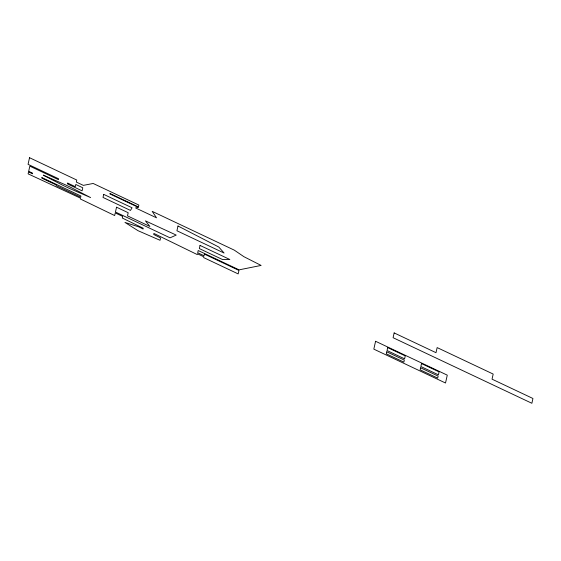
<?xml version="1.0" encoding="UTF-8"?>
<svg xmlns="http://www.w3.org/2000/svg" width="561" height="561" viewBox="0 0 561 561"><rect width="100%" height="100%" fill="white"/><g stroke="black" fill="none" stroke-linecap="round" stroke-linejoin="round"><path stroke-width="0.84" d="M29.537 157.718L28.05 164.345L58.667 178.812L58.47 179.674L29.831 166.147L28.674 171.322L32.657 173.202L32.531 173.77L28.548 171.89L28.106 173.861L80.468 198.131L80.286 198.945L114.661 215.55L115.257 212.914L122.677 216.413L122.312 218.033L143.258 228.25L143.083 229.042L138.89 226.903L124.97 222.429L138.034 230.697L160.025 240.283L160.551 237.941L153.672 234.435L153.896 233.432L197.283 254.589L197.458 253.796L203.797 256.791L203.622 257.583L238.173 273.908L238.951 270.437L204.4 254.112L204.029 255.739L197.696 252.745L198.194 250.536L239.077 269.848L261.117 265.43L243.916 256.7L234.295 250.143L152.185 211.35L156.533 217.836L135.538 207.914L138.357 207.374L109.844 193.903L109.942 193.454L138.455 206.925L138.876 205.06L93.168 183.468L83.323 185.375L76.331 182.073L76.787 180.046L29.537 157.718M41.942 177.592L41.816 178.16L56.254 184.983L56.121 185.593L80.672 197.191L80.938 196.013L41.942 177.592M67.762 183.103L67.565 183.973L82.095 190.838L82.783 187.774L75.791 184.471L75.3 186.666L67.762 183.103M103.694 194.365L103.007 197.444L130.482 210.424L132.059 207.773L103.694 194.365M116.534 207.205L115.454 212.03L170.053 237.829L176.217 235.08L145.439 220.866L149.885 226.455L127.48 215.866L128.189 212.71L116.534 207.205M177.991 225.999L176.925 230.767L224.098 253.053L218.783 247.022L177.991 225.999M200.039 245.423L199.33 248.579L222.514 259.533L229.877 259.519L200.039 245.423M375.582 341.277L373.822 349.138L445.518 383.009L447.278 375.148L375.582 341.277M386.746 351.803L386.298 353.823L403.864 362.125L404.313 360.099L386.746 351.803M387.693 347.603L387.034 350.541L404.6 358.837L405.259 355.898L387.693 347.603M394.145 332.911L393.079 337.701L531.877 403.282L532.95 398.492L492.039 379.166L493.182 374.068L437.145 347.589L436.002 352.687L394.145 332.911M420.582 367.785L420.126 369.811L437.692 378.107L438.148 376.087L420.582 367.785M421.521 363.584L420.862 366.522L438.429 374.825L439.088 371.88L421.521 363.584M43.323 175.172L62.432 185.109A82.285 7.602 25.4 0 0 68.87 188.159L90.609 197.584L71.394 187.676A82.285 7.602 25.4 0 0 64.957 184.618L43.323 175.172"/></g></svg>
